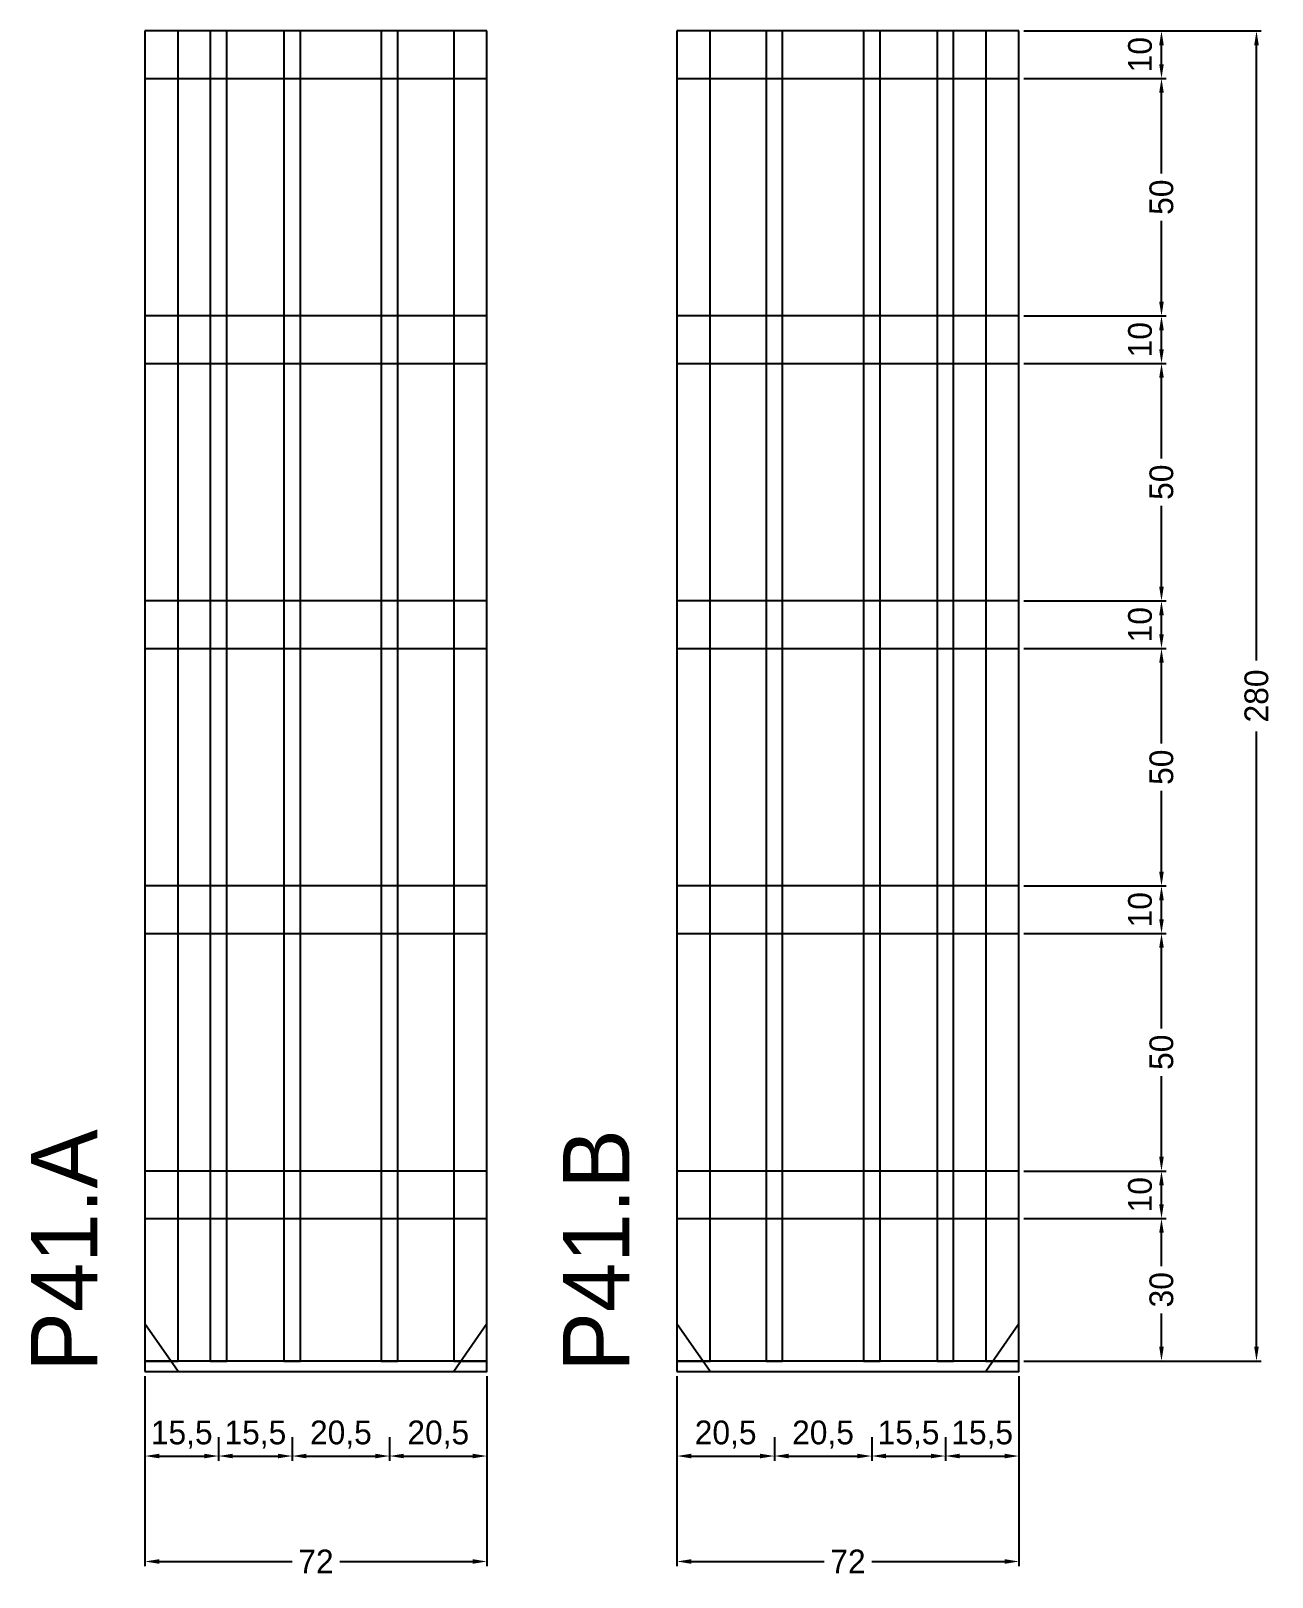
# Model space of a CAD drawing. Header units: centimetres. Extents: x -24 to 237, y -43 to 282.
import ezdxf

# ---------------------------------------------------------------- set-up
doc = ezdxf.new("R2010")
doc.units = ezdxf.units.CM
for name, color, linetype in [('COTA', 241, 'Continuous'), ('NOMENCLATURA', 7, 'Continuous'), ('SARR_2.2x10', 60, 'Continuous'), ('SARR_2.2x7', 40, 'Continuous'), ('SARR_3.5x7', 81, 'Continuous')]:
    doc.layers.add(name, color=color, linetype=linetype)
doc.dimstyles.new('PAINEL-NOVA', dxfattribs={"dimtxt": 5, "dimasz": 3, "dimexe": 1, "dimexo": 1, "dimgap": 1, "dimtad": 1, "dimcen": 2.5, "dimazin": 3, "dimtfac": 1, "dimtmove": 0, "dimatfit": 3})

# ---------------------------------------------------------------- blocks, each defined once
blk = doc.blocks.new('_CLOSEDFILLED')
at = {"color": 0, "linetype": 'BYBLOCK'}
blk.add_solid([(-1, 0.16), (0, 0), (-1, -0.16)], dxfattribs=at)
blk = doc.blocks.new('*D3')
for p, q in [((31, -13.8), (31, -18.8)), ((51.5, -13.8), (51.5, -18.8)), ((34, -17.8), (48.5, -17.8))]:
    blk.add_line(p, q)
at = {"layer": 'Defpoints'}
for p in [(31, -12.8), (51.5, -12.8), (31, -17.8)]:
    blk.add_point(p, dxfattribs=at)
at = {"layer": 'COTA', "xscale": 3, "yscale": 3, "rotation": 180}
blk.add_blockref('_CLOSEDFILLED', (31, -17.8), dxfattribs=at)
at = {"layer": 'COTA', "xscale": 3, "yscale": 3}
blk.add_blockref('_CLOSEDFILLED', (51.5, -17.8), dxfattribs=at)
at = {"layer": 'COTA', "insert": (41.25, -13.3), "char_height": 5, "attachment_point": 5}
blk.add_mtext('20,5', dxfattribs=at)
blk = doc.blocks.new('*D4')
for p, q in [((51.5, -13.8), (51.5, -18.8)), ((72, -13.8), (72, -18.8)), ((54.5, -17.8), (69, -17.8))]:
    blk.add_line(p, q)
at = {"layer": 'Defpoints'}
for p in [(51.5, -12.8), (72, -12.8), (51.5, -17.8)]:
    blk.add_point(p, dxfattribs=at)
at = {"layer": 'COTA', "xscale": 3, "yscale": 3, "rotation": 180}
blk.add_blockref('_CLOSEDFILLED', (51.5, -17.8), dxfattribs=at)
at = {"layer": 'COTA', "xscale": 3, "yscale": 3}
blk.add_blockref('_CLOSEDFILLED', (72, -17.8), dxfattribs=at)
at = {"layer": 'COTA', "insert": (61.75, -13.3), "char_height": 5, "attachment_point": 5}
blk.add_mtext('20,5', dxfattribs=at)
blk = doc.blocks.new('*D5')
for p, q in [((0, -1), (0, -41)), ((72, -1), (72, -41)), ((3, -40), (31, -40)), ((41, -40), (69, -40))]:
    blk.add_line(p, q)
at = {"layer": 'Defpoints'}
for p in [(0, 0), (72, 0), (0, -40)]:
    blk.add_point(p, dxfattribs=at)
at = {"layer": 'COTA', "xscale": 3, "yscale": 3, "rotation": 180}
blk.add_blockref('_CLOSEDFILLED', (0, -40), dxfattribs=at)
at = {"layer": 'COTA', "xscale": 3, "yscale": 3}
blk.add_blockref('_CLOSEDFILLED', (72, -40), dxfattribs=at)
at = {"layer": 'COTA', "insert": (36, -40), "char_height": 5, "attachment_point": 5}
blk.add_mtext('72', dxfattribs=at)
blk = doc.blocks.new('GRA-E')
at = {"layer": 'SARR_2.2x7'}
blk.add_lwpolyline([(0, 0), (7, 0), (0, 10)], close=True, dxfattribs=at)
blk = doc.blocks.new('GRA-D')
at = {"layer": 'SARR_2.2x7'}
blk.add_lwpolyline([(0, 0), (7, 0), (7, 10)], close=True, dxfattribs=at)
blk = doc.blocks.new('*D6')
for p, q in [((112, -13.8), (112, -18.8)), ((132.5, -13.8), (132.5, -18.8)), ((115, -17.8), (129.5, -17.8))]:
    blk.add_line(p, q)
at = {"layer": 'Defpoints'}
for p in [(112, -12.8), (132.5, -12.8), (112, -17.8)]:
    blk.add_point(p, dxfattribs=at)
at = {"layer": 'COTA', "xscale": 3, "yscale": 3, "rotation": 180}
blk.add_blockref('_CLOSEDFILLED', (112, -17.8), dxfattribs=at)
at = {"layer": 'COTA', "xscale": 3, "yscale": 3}
blk.add_blockref('_CLOSEDFILLED', (132.5, -17.8), dxfattribs=at)
at = {"layer": 'COTA', "insert": (122.25, -13.3), "char_height": 5, "attachment_point": 5}
blk.add_mtext('20,5', dxfattribs=at)
blk = doc.blocks.new('*D7')
for p, q in [((132.5, -13.8), (132.5, -18.8)), ((153, -13.8), (153, -18.8)), ((135.5, -17.8), (150, -17.8))]:
    blk.add_line(p, q)
at = {"layer": 'Defpoints'}
for p in [(132.5, -12.8), (153, -12.8), (132.5, -17.8)]:
    blk.add_point(p, dxfattribs=at)
at = {"layer": 'COTA', "xscale": 3, "yscale": 3, "rotation": 180}
blk.add_blockref('_CLOSEDFILLED', (132.5, -17.8), dxfattribs=at)
at = {"layer": 'COTA', "xscale": 3, "yscale": 3}
blk.add_blockref('_CLOSEDFILLED', (153, -17.8), dxfattribs=at)
at = {"layer": 'COTA', "insert": (142.75, -13.3), "char_height": 5, "attachment_point": 5}
blk.add_mtext('20,5', dxfattribs=at)
blk = doc.blocks.new('*D10')
for p, q in [((112, -1), (112, -41)), ((184, -1), (184, -41)), ((115, -40), (143, -40)), ((153, -40), (181, -40))]:
    blk.add_line(p, q)
at = {"layer": 'Defpoints'}
for p in [(112, 0), (184, 0), (112, -40)]:
    blk.add_point(p, dxfattribs=at)
at = {"layer": 'COTA', "xscale": 3, "yscale": 3, "rotation": 180}
blk.add_blockref('_CLOSEDFILLED', (112, -40), dxfattribs=at)
at = {"layer": 'COTA', "xscale": 3, "yscale": 3}
blk.add_blockref('_CLOSEDFILLED', (184, -40), dxfattribs=at)
at = {"layer": 'COTA', "insert": (148, -40), "char_height": 5, "attachment_point": 5}
blk.add_mtext('72', dxfattribs=at)
blk = doc.blocks.new('*D11')
for p, q in [((185, 282.2), (235, 282.2)), ((234, 149.7), (234, 279.2)), ((234, 5.2), (234, 134.7)), ((185, 2.2), (235, 2.2))]:
    blk.add_line(p, q)
at = {"layer": 'Defpoints'}
for p in [(184, 282.2), (184, 2.2), (234, 2.2)]:
    blk.add_point(p, dxfattribs=at)
at = {"layer": 'COTA', "xscale": 3, "yscale": 3}
for p, rotation in [((234, 282.2), 90), ((234, 2.2), 270)]:
    blk.add_blockref('_CLOSEDFILLED', p, dxfattribs=dict(at, rotation=rotation))
at = {"layer": 'COTA', "insert": (234, 142.2), "char_height": 5, "attachment_point": 5, "rotation": 90}
blk.add_mtext('280', dxfattribs=at)
blk = doc.blocks.new('*D12')
for p, q in [((185, 32.2), (215, 32.2)), ((214, 22.2), (214, 29.2)), ((214, 5.2), (214, 12.2)), ((185, 2.2), (215, 2.2))]:
    blk.add_line(p, q)
at = {"layer": 'Defpoints'}
for p in [(184, 32.2), (184, 2.2), (214, 2.2)]:
    blk.add_point(p, dxfattribs=at)
at = {"layer": 'COTA', "xscale": 3, "yscale": 3}
for p, rotation in [((214, 32.2), 90), ((214, 2.2), 270)]:
    blk.add_blockref('_CLOSEDFILLED', p, dxfattribs=dict(at, rotation=rotation))
at = {"layer": 'COTA', "insert": (214, 17.2), "char_height": 5, "attachment_point": 5, "rotation": 90}
blk.add_mtext('30', dxfattribs=at)
blk = doc.blocks.new('*D13')
for p, q in [((185, 42.2), (215, 42.2)), ((214, 35.2), (214, 39.2)), ((185, 32.2), (215, 32.2))]:
    blk.add_line(p, q)
at = {"layer": 'Defpoints'}
for p in [(184, 42.2), (184, 32.2), (214, 32.2)]:
    blk.add_point(p, dxfattribs=at)
at = {"layer": 'COTA', "xscale": 3, "yscale": 3}
for p, rotation in [((214, 42.2), 90), ((214, 32.2), 270)]:
    blk.add_blockref('_CLOSEDFILLED', p, dxfattribs=dict(at, rotation=rotation))
at = {"layer": 'COTA', "insert": (209.5, 37.2), "char_height": 5, "attachment_point": 5, "rotation": 90}
blk.add_mtext('10', dxfattribs=at)
blk = doc.blocks.new('*D14')
for p, q in [((185, 92.2), (215, 92.2)), ((214, 72.2), (214, 89.2)), ((214, 45.2), (214, 62.2)), ((185, 42.2), (215, 42.2))]:
    blk.add_line(p, q)
at = {"layer": 'Defpoints'}
for p in [(184, 92.2), (184, 42.2), (214, 42.2)]:
    blk.add_point(p, dxfattribs=at)
at = {"layer": 'COTA', "xscale": 3, "yscale": 3}
for p, rotation in [((214, 92.2), 90), ((214, 42.2), 270)]:
    blk.add_blockref('_CLOSEDFILLED', p, dxfattribs=dict(at, rotation=rotation))
at = {"layer": 'COTA', "insert": (214, 67.2), "char_height": 5, "attachment_point": 5, "rotation": 90}
blk.add_mtext('50', dxfattribs=at)
blk = doc.blocks.new('*D15')
for p, q in [((185, 102.2), (215, 102.2)), ((214, 95.2), (214, 99.2)), ((185, 92.2), (215, 92.2))]:
    blk.add_line(p, q)
at = {"layer": 'Defpoints'}
for p in [(184, 102.2), (184, 92.2), (214, 92.2)]:
    blk.add_point(p, dxfattribs=at)
at = {"layer": 'COTA', "xscale": 3, "yscale": 3}
for p, rotation in [((214, 102.2), 90), ((214, 92.2), 270)]:
    blk.add_blockref('_CLOSEDFILLED', p, dxfattribs=dict(at, rotation=rotation))
at = {"layer": 'COTA', "insert": (209.5, 97.2), "char_height": 5, "attachment_point": 5, "rotation": 90}
blk.add_mtext('10', dxfattribs=at)
blk = doc.blocks.new('*D16')
for p, q in [((185, 152.2), (215, 152.2)), ((214, 132.2), (214, 149.2)), ((214, 105.2), (214, 122.2)), ((185, 102.2), (215, 102.2))]:
    blk.add_line(p, q)
at = {"layer": 'Defpoints'}
for p in [(184, 152.2), (184, 102.2), (214, 102.2)]:
    blk.add_point(p, dxfattribs=at)
at = {"layer": 'COTA', "xscale": 3, "yscale": 3}
for p, rotation in [((214, 152.2), 90), ((214, 102.2), 270)]:
    blk.add_blockref('_CLOSEDFILLED', p, dxfattribs=dict(at, rotation=rotation))
at = {"layer": 'COTA', "insert": (214, 127.2), "char_height": 5, "attachment_point": 5, "rotation": 90}
blk.add_mtext('50', dxfattribs=at)
blk = doc.blocks.new('*D17')
for p, q in [((185, 162.2), (215, 162.2)), ((214, 155.2), (214, 159.2)), ((185, 152.2), (215, 152.2))]:
    blk.add_line(p, q)
at = {"layer": 'Defpoints'}
for p in [(184, 162.2), (184, 152.2), (214, 152.2)]:
    blk.add_point(p, dxfattribs=at)
at = {"layer": 'COTA', "xscale": 3, "yscale": 3}
for p, rotation in [((214, 162.2), 90), ((214, 152.2), 270)]:
    blk.add_blockref('_CLOSEDFILLED', p, dxfattribs=dict(at, rotation=rotation))
at = {"layer": 'COTA', "insert": (209.5, 157.2), "char_height": 5, "attachment_point": 5, "rotation": 90}
blk.add_mtext('10', dxfattribs=at)
blk = doc.blocks.new('*D18')
for p, q in [((185, 212.2), (215, 212.2)), ((214, 192.2), (214, 209.2)), ((214, 165.2), (214, 182.2)), ((185, 162.2), (215, 162.2))]:
    blk.add_line(p, q)
at = {"layer": 'Defpoints'}
for p in [(184, 212.2), (184, 162.2), (214, 162.2)]:
    blk.add_point(p, dxfattribs=at)
at = {"layer": 'COTA', "xscale": 3, "yscale": 3}
for p, rotation in [((214, 212.2), 90), ((214, 162.2), 270)]:
    blk.add_blockref('_CLOSEDFILLED', p, dxfattribs=dict(at, rotation=rotation))
at = {"layer": 'COTA', "insert": (214, 187.2), "char_height": 5, "attachment_point": 5, "rotation": 90}
blk.add_mtext('50', dxfattribs=at)
blk = doc.blocks.new('*D19')
for p, q in [((185, 222.2), (215, 222.2)), ((214, 215.2), (214, 219.2)), ((185, 212.2), (215, 212.2))]:
    blk.add_line(p, q)
at = {"layer": 'Defpoints'}
for p in [(184, 222.2), (184, 212.2), (214, 212.2)]:
    blk.add_point(p, dxfattribs=at)
at = {"layer": 'COTA', "xscale": 3, "yscale": 3}
for p, rotation in [((214, 222.2), 90), ((214, 212.2), 270)]:
    blk.add_blockref('_CLOSEDFILLED', p, dxfattribs=dict(at, rotation=rotation))
at = {"layer": 'COTA', "insert": (209.5, 217.2), "char_height": 5, "attachment_point": 5, "rotation": 90}
blk.add_mtext('10', dxfattribs=at)
blk = doc.blocks.new('*D20')
for p, q in [((185, 272.2), (215, 272.2)), ((214, 252.2), (214, 269.2)), ((214, 225.2), (214, 242.2)), ((185, 222.2), (215, 222.2))]:
    blk.add_line(p, q)
at = {"layer": 'Defpoints'}
for p in [(184, 272.2), (184, 222.2), (214, 222.2)]:
    blk.add_point(p, dxfattribs=at)
at = {"layer": 'COTA', "xscale": 3, "yscale": 3}
for p, rotation in [((214, 272.2), 90), ((214, 222.2), 270)]:
    blk.add_blockref('_CLOSEDFILLED', p, dxfattribs=dict(at, rotation=rotation))
at = {"layer": 'COTA', "insert": (214, 247.2), "char_height": 5, "attachment_point": 5, "rotation": 90}
blk.add_mtext('50', dxfattribs=at)
blk = doc.blocks.new('*D21')
for p, q in [((185, 282.2), (215, 282.2)), ((214, 275.2), (214, 279.2)), ((185, 272.2), (215, 272.2))]:
    blk.add_line(p, q)
at = {"layer": 'Defpoints'}
for p in [(184, 282.2), (184, 272.2), (214, 272.2)]:
    blk.add_point(p, dxfattribs=at)
at = {"layer": 'COTA', "xscale": 3, "yscale": 3}
for p, rotation in [((214, 282.2), 90), ((214, 272.2), 270)]:
    blk.add_blockref('_CLOSEDFILLED', p, dxfattribs=dict(at, rotation=rotation))
at = {"layer": 'COTA', "insert": (209.5, 277.2), "char_height": 5, "attachment_point": 5, "rotation": 90}
blk.add_mtext('10', dxfattribs=at)

msp = doc.modelspace()

# ---------------------------------------------------------------- linework, layer by layer
at = {"layer": 'SARR_2.2x10'}
for p, q in [((72, 282.2), (0, 282.2)), ((0, 282.2), (0, 272.2)), ((72, 272.2), (72, 282.2)), ((184, 282.2), (112, 282.2)), ((112, 282.2), (112, 272.2)), ((184, 272.2), (184, 282.2)), ((0, 272.2), (72, 272.2)), ((112, 272.2), (184, 272.2)), ((72, 222.2), (0, 222.2)), ((0, 222.2), (0, 212.2)), ((72, 212.2), (72, 222.2)), ((184, 222.2), (112, 222.2)), ((112, 222.2), (112, 212.2)), ((184, 212.2), (184, 222.2)), ((0, 212.2), (72, 212.2)), ((112, 212.2), (184, 212.2)), ((72, 162.2), (0, 162.2)), ((0, 162.2), (0, 152.2)), ((72, 152.2), (72, 162.2)), ((184, 162.2), (112, 162.2)), ((112, 162.2), (112, 152.2)), ((184, 152.2), (184, 162.2)), ((0, 152.2), (72, 152.2)), ((112, 152.2), (184, 152.2)), ((72, 102.2), (0, 102.2)), ((0, 102.2), (0, 92.2)), ((72, 92.2), (72, 102.2)), ((184, 102.2), (112, 102.2)), ((112, 102.2), (112, 92.2)), ((184, 92.2), (184, 102.2)), ((0, 92.2), (72, 92.2)), ((112, 92.2), (184, 92.2)), ((72, 42.2), (0, 42.2)), ((0, 42.2), (0, 32.2)), ((72, 32.2), (72, 42.2)), ((184, 42.2), (112, 42.2)), ((112, 42.2), (112, 32.2)), ((184, 32.2), (184, 42.2)), ((0, 32.2), (72, 32.2)), ((112, 32.2), (184, 32.2))]:
    msp.add_line(p, q, dxfattribs=at)
at = {"layer": 'SARR_2.2x7'}
for p, q in [((7, 282.2), (0, 282.2)), ((0, 282.2), (0, 2.2)), ((7, 2.2), (7, 282.2)), ((72, 282.2), (65, 282.2)), ((65, 282.2), (65, 2.2)), ((72, 2.2), (72, 282.2)), ((119, 282.2), (112, 282.2)), ((112, 282.2), (112, 2.2)), ((119, 2.2), (119, 282.2)), ((184, 282.2), (177, 282.2)), ((177, 282.2), (177, 2.2)), ((184, 2.2), (184, 282.2)), ((72, 2.2), (0, 2.2)), ((0, 2.2), (0, 0)), ((0, 2.2), (7, 2.2)), ((0, 0), (72, 0)), ((65, 2.2), (72, 2.2)), ((72, 0), (72, 2.2)), ((184, 2.2), (112, 2.2)), ((112, 2.2), (112, 0)), ((112, 2.2), (119, 2.2)), ((112, 0), (184, 0)), ((177, 2.2), (184, 2.2)), ((184, 0), (184, 2.2))]:
    msp.add_line(p, q, dxfattribs=at)
at = {"layer": 'SARR_3.5x7'}
for p, q in [((17.25, 282.2), (13.75, 282.2)), ((13.75, 282.2), (13.75, 2.2)), ((17.25, 2.2), (17.25, 282.2)), ((32.75, 282.2), (29.25, 282.2)), ((29.25, 282.2), (29.25, 2.2)), ((32.75, 2.2), (32.75, 282.2)), ((53.25, 282.2), (49.75, 282.2)), ((49.75, 282.2), (49.75, 2.2)), ((53.25, 2.2), (53.25, 282.2)), ((134.25, 282.2), (130.75, 282.2)), ((130.75, 282.2), (130.75, 2.2)), ((134.25, 2.2), (134.25, 282.2)), ((154.75, 282.2), (151.25, 282.2)), ((151.25, 282.2), (151.25, 2.2)), ((154.75, 2.2), (154.75, 282.2)), ((170.25, 282.2), (166.75, 282.2)), ((166.75, 282.2), (166.75, 2.2)), ((170.25, 2.2), (170.25, 282.2)), ((13.75, 2.2), (17.25, 2.2)), ((29.25, 2.2), (32.75, 2.2)), ((49.75, 2.2), (53.25, 2.2)), ((130.75, 2.2), (134.25, 2.2)), ((151.25, 2.2), (154.75, 2.2)), ((166.75, 2.2), (170.25, 2.2))]:
    msp.add_line(p, q, dxfattribs=at)

# ---------------------------------------------------------------- block references
at = {"layer": 'SARR_2.2x7'}
for name, p in [('GRA-E', (0, 0)), ('GRA-D', (65, 0)), ('GRA-E', (112, 0)), ('GRA-D', (177, 0))]:
    msp.add_blockref(name, p, dxfattribs=at)

# ---------------------------------------------------------------- texts
at = {"layer": 'NOMENCLATURA'}
for s, p in [('P41.A', (-10, 0)), ('P41.B', (102, 0))]:
    msp.add_text(s, height=14, rotation=90, dxfattribs=at).set_placement(p)

# ---------------------------------------------------------------- dimensions: what is measured, and where the dimension line sits
at = {"layer": 'COTA'}
for base, p1, p2, picture, middle in [((234, 2.2), (184, 2.2), (184, 282.2), '*D11', (234, 142.2)), ((214, 272.2), (184, 272.2), (184, 282.2), '*D21', (209.5, 277.2)), ((214, 222.2), (184, 222.2), (184, 272.2), '*D20', (214, 247.2)), ((214, 212.2), (184, 212.2), (184, 222.2), '*D19', (209.5, 217.2)), ((214, 162.2), (184, 162.2), (184, 212.2), '*D18', (214, 187.2)), ((214, 152.2), (184, 152.2), (184, 162.2), '*D17', (209.5, 157.2)), ((214, 102.2), (184, 102.2), (184, 152.2), '*D16', (214, 127.2)), ((214, 92.2), (184, 92.2), (184, 102.2), '*D15', (209.5, 97.2)), ((214, 42.2), (184, 42.2), (184, 92.2), '*D14', (214, 67.2)), ((214, 32.2), (184, 32.2), (184, 42.2), '*D13', (209.5, 37.2)), ((214, 2.2), (184, 2.2), (184, 32.2), '*D12', (214, 17.2))]:
    dim = msp.add_linear_dim(base=base, p1=p1, p2=p2, angle=90, dimstyle='PAINEL-NOVA', dxfattribs=at)
    dim.commit()
    dim.dimension.update_dxf_attribs({"geometry": picture, "text_midpoint": middle})
for base, p1, p2, picture, middle in [((0, -40), (0, 0), (72, 0), '*D5', (36, -40)), ((112, -40), (112, 0), (184, 0), '*D10', (148, -40)), ((31, -17.8), (31, -12.8), (51.5, -12.8), '*D3', (41.25, -13.3)), ((51.5, -17.8), (51.5, -12.8), (72, -12.8), '*D4', (61.75, -13.3)), ((112, -17.8), (112, -12.8), (132.5, -12.8), '*D6', (122.25, -13.3)), ((132.5, -17.8), (132.5, -12.8), (153, -12.8), '*D7', (142.75, -13.3))]:
    dim = msp.add_linear_dim(base=base, p1=p1, p2=p2, dimstyle='PAINEL-NOVA', dxfattribs=at)
    dim.commit()
    dim.dimension.update_dxf_attribs({"geometry": picture, "text_midpoint": middle})
for base, p1, p2 in [((0, -17.8), (0, -12.8), (15.5, -12.8)), ((15.5, -17.8), (15.5, -12.8), (31, -12.8)), ((153, -17.8), (153, -12.8), (168.5, -12.8)), ((168.5, -17.8), (168.5, -12.8), (184, -12.8))]:
    msp.add_linear_dim(base=base, p1=p1, p2=p2, dimstyle='PAINEL-NOVA', dxfattribs=at).render()

doc.saveas('drawing.dxf')
